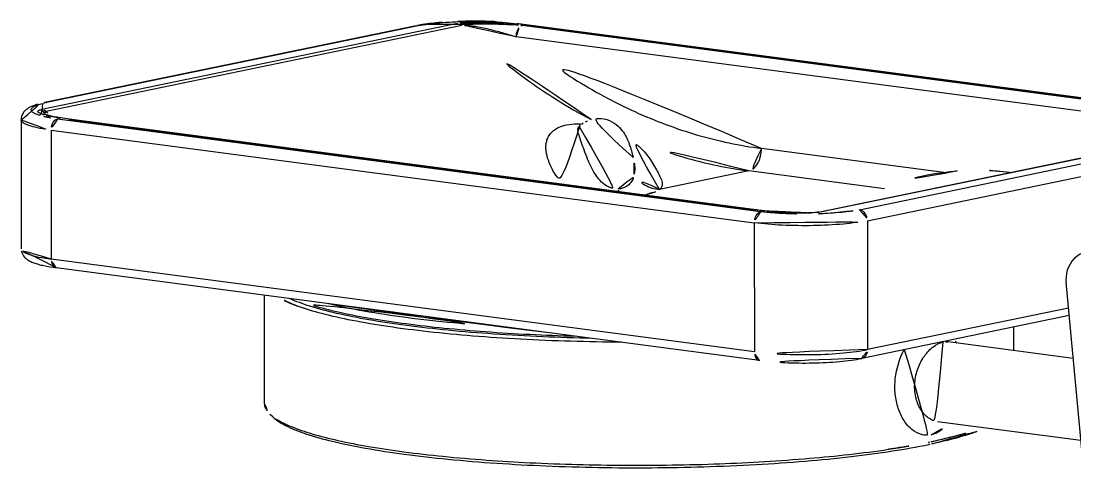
# Model space of a CAD drawing. Extents: x 16296675745 to 16296677481, y -37409619395 to -37409618123.
# Drawn here: x 16296676919 to 16296676977.9, y -37409618840.7 to -37409618815.7 of the extents above; entities that cross this region are included whole.
import ezdxf

# ---------------------------------------------------------------- set-up
doc = ezdxf.new("R2010")
doc.units = 0
doc.header["$LTSCALE"] = 10
doc.header["$MEASUREMENT"] = 0
doc.layers.get('0').update_dxf_attribs({"linetype": 'CONTINUOUS'})

msp = doc.modelspace()

# ---------------------------------------------------------------- linework, layer by layer
at = {"color": 7, "linetype": 'Continuous'}
for p, q in [((16296676943.389959, -37409618815.829437), (16296676920.13718, -37409618820.638153)), ((16296676941.07766, -37409618815.961052), (16296676920.291071, -37409618820.259743)), ((16296676943.62882, -37409618815.950363), (16296676920.37603, -37409618820.759064)), ((16296676941.19099, -37409618815.957138), (16296676920.404409, -37409618820.255829)), ((16296676943.38464, -37409618815.71981), (16296676943.40374, -37409618815.719101)), ((16296676986.0599, -37409618821.036438), (16296676946.726681, -37409618815.85173)), ((16296676946.79228, -37409618815.921143), (16296676946.76918, -37409618815.91835)), ((16296676986.134001, -37409618821.033524), (16296676946.80077, -37409618815.848808)), ((16296676985.42255, -37409618821.01207), (16296676947.011709, -37409618815.948936)), ((16296676985.07082, -37409618821.639687), (16296676946.659981, -37409618816.576569)), ((16296676918.97447, -37409618821.219917), (16296676918.982071, -37409618828.431778)), ((16296676921.007681, -37409618821.170441), (16296676960.34091, -37409618826.355148)), ((16296676921.672831, -37409618821.18573), (16296676921.546261, -37409618821.168343)), ((16296676921.71911, -37409618821.191879), (16296676921.645029, -37409618821.194801)), ((16296676921.645029, -37409618821.194801), (16296676960.05588, -37409618826.257927)), ((16296676960.221359, -37409618826.266861), (16296676921.672831, -37409618821.18573)), ((16296676920.655951, -37409618821.79805), (16296676920.66354, -37409618829.009918)), ((16296676920.655951, -37409618821.79805), (16296676959.98918, -37409618826.982773)), ((16296676950.1884, -37409618821.597748), (16296676950.18821, -37409618821.597931)), ((16296676963.56357, -37409618826.381493), (16296676986.81708, -37409618821.572647)), ((16296676963.677629, -37409618826.377434), (16296676986.93041, -37409618821.568741)), ((16296676965.8766, -37409618826.249741), (16296676986.663179, -37409618821.951073)), ((16296676966.31568, -37409618826.862297), (16296676987.102261, -37409618822.563606)), ((16296676970.590561, -37409618824.168427), (16296676960.388849, -37409618822.823677)), ((16296676953.21364, -37409618823.321121), (16296676953.21229, -37409618823.315689)), ((16296676959.68539, -37409618824.078934), (16296676954.690269, -37409618825.111923)), ((16296676967.262699, -37409618825.077728), (16296676959.68539, -37409618824.078934)), ((16296676960.129959, -37409618826.255013), (16296676960.05588, -37409618826.257927)), ((16296676960.4023, -37409618826.289139), (16296676960.221359, -37409618826.266861)), ((16296676959.98918, -37409618826.982773), (16296676959.996771, -37409618834.194633)), ((16296676966.31568, -37409618826.862297), (16296676966.323271, -37409618834.074158)), ((16296676959.996771, -37409618834.194633), (16296676920.66354, -37409618829.009918)), ((16296676960.275579, -37409618834.679443), (16296676920.94235, -37409618829.494743)), ((16296676978.40036, -37409618840.661057), (16296676977.4258, -37409618830.304604)), ((16296676932.59749, -37409618837.102539), (16296676932.59111, -37409618831.03022)), ((16296676977.56181, -37409618831.750023), (16296676966.323271, -37409618834.074158)), ((16296676977.60113, -37409618832.167809), (16296676965.99869, -37409618834.5672)), ((16296676974.50065, -37409618834.13353), (16296676974.49925, -37409618832.80928)), ((16296676970.82518, -37409618833.64904), (16296676970.81814, -37409618833.648148)), ((16296676977.82737, -37409618834.572037), (16296676970.825121, -37409618833.649033)), ((16296676978.259859, -37409618839.167969), (16296676970.23704, -37409618838.110443))]:
    msp.add_line(p, q, dxfattribs=at)
for points in [[(16296676920.90403, -37409618821.064011), (16296676920.817289, -37409618821.047096), (16296676920.73654, -37409618821.030472), (16296676920.661819, -37409618821.014191), (16296676920.593321, -37409618820.998367), (16296676920.53125, -37409618820.983124), (16296676920.4755, -37409618820.968521), (16296676920.42614, -37409618820.954681), (16296676920.383141, -37409618820.941727), (16296676920.346399, -37409618820.929764), (16296676920.316389, -37409618820.919144), (16296676920.293221, -37409618820.910133), (16296676920.278391, -37409618820.903732), (16296676920.27487, -37409618820.902077)], [(16296676921.09524, -37409618821.098457), (16296676920.99671, -37409618821.081146), (16296676920.90403, -37409618821.064011)], [(16296676921.546261, -37409618821.168343), (16296676921.4251, -37409618821.150864), (16296676921.30949, -37409618821.133362), (16296676921.19952, -37409618821.115883), (16296676921.09524, -37409618821.098457)], [(16296676950.18815, -37409618821.597977), (16296676950.173189, -37409618821.611778), (16296676950.14979, -37409618821.63092), (16296676950.13184, -37409618821.643509), (16296676950.12121, -37409618821.649902), (16296676950.11953, -37409618821.650787)], [(16296676963.56357, -37409618826.381493), (16296676963.52445, -37409618826.388786), (16296676963.46249, -37409618826.398163), (16296676963.386589, -37409618826.407242), (16296676963.29944, -37409618826.415413), (16296676963.20236, -37409618826.422417), (16296676963.097019, -37409618826.428123), (16296676962.9848, -37409618826.432388), (16296676962.86632, -37409618826.43528), (16296676962.74299, -37409618826.436737), (16296676962.615761, -37409618826.436836), (16296676962.48543, -37409618826.435608), (16296676962.35277, -37409618826.433113), (16296676962.21825, -37409618826.429398), (16296676962.08252, -37409618826.424561), (16296676961.945351, -37409618826.418579), (16296676961.806801, -37409618826.411537), (16296676961.666531, -37409618826.403427), (16296676961.524561, -37409618826.394234), (16296676961.37994, -37409618826.383881), (16296676961.23263, -37409618826.372337), (16296676961.080191, -37409618826.359383), (16296676960.92008, -37409618826.344643), (16296676960.75351, -37409618826.328087), (16296676960.580259, -37409618826.30957), (16296676960.4023, -37409618826.289139)], [(16296676978.391609, -37409618828.627983), (16296676978.3377, -37409618828.653374), (16296676978.17334, -37409618828.746582), (16296676978.020651, -37409618828.858231), (16296676977.881611, -37409618828.986977), (16296676977.75812, -37409618829.131126), (16296676977.651859, -37409618829.288773), (16296676977.56415, -37409618829.458122), (16296676977.496309, -37409618829.636688), (16296676977.44906, -37409618829.822906), (16296676977.423361, -37409618830.013283), (16296676977.419371, -37409618830.205147), (16296676977.425791, -37409618830.304413)]]:
    msp.add_lwpolyline(points, dxfattribs=at)
for centre, radius, start, end in [((16296676942.53043, -37409618822.991707), 7.179196, 100.81194897, 101.6749256), ((16296676945.18609, -37409618828.100739), 12.357866, 82.49218971, 82.82157752), ((16296676944.13439, -37409618837.781281), 22.02112, 82.49218971, 83.06768003), ((16296676921.36702, -37409618825.001427), 4.842052, 102.82635425, 104.21340282), ((16296676921.576521, -37409618825.927467), 5.791501, 101.67653092, 102.81342101), ((16296676945.301531, -37409618794.584457), 36.144019, 226.40020327, 226.98844639), ((16296676921.337061, -37409618816.406326), 4.757029, 256.48082452, 256.72055191), ((16296676951.3272, -37409618822.767906), 1.632611, 123.55537114, 131.74683753), ((16296676950.112221, -37409618825.798309), 4.352203, 86.7042776, 88.21380321), ((16296676951.323389, -37409618822.764236), 1.627443, 115.06135162, 123.51508956), ((16296676951.39463, -37409618822.846451), 1.736097, 131.68182081, 134.01152958), ((16296676972.458441, -37409618837.548553), 13.51691, 94.76367799, 121.16648792), ((16296676972.43816, -37409618837.381607), 13.348868, 82.11702389, 94.73648783), ((16296676952.331841, -37409618824.0495), 1.037803, 270.98020593, 272.40996547), ((16296676962.903549, -37409618804.654427), 21.790366, 262.49078121, 262.68076881), ((16296676962.95785, -37409618804.229263), 22.218991, 262.68152756, 263.12558672), ((16296676962.81315, -37409618804.009392), 22.486368, 271.92068635, 272.04621979), ((16296676919.10569, -37409618828.431633), 0.123611, 180.0712525, 184.55358963), ((16296676963.05607, -37409618806.211014), 33.721179, 281.42502308, 281.68330611), ((16296676963.258499, -37409618807.973824), 32.073288, 281.68300356, 281.9811375)]:
    msp.add_arc(centre, radius, start, end, dxfattribs=at)
for points in [[(16296676941.190981, -37409618815.957138), (16296676941.153509, -37409618815.952187), (16296676941.114679, -37409618815.95343), (16296676941.07766, -37409618815.96106)], [(16296676946.726669, -37409618815.85173), (16296676946.750879, -37409618815.846733), (16296676946.776251, -37409618815.845627), (16296676946.80076, -37409618815.848831)], [(16296676920.4044, -37409618820.255814), (16296676920.36693, -37409618820.250893), (16296676920.3281, -37409618820.252129), (16296676920.291071, -37409618820.25975)], [(16296676963.564289, -37409618826.381332), (16296676963.601311, -37409618826.373688), (16296676963.640141, -37409618826.372467), (16296676963.67762, -37409618826.377434)]]:
    msp.add_open_spline(points, degree=3, dxfattribs=at)
for points, knots in [([(16296676941.18371, -37409618815.939972), (16296676941.51581, -37409618815.876503), (16296676942.248659, -37409618815.781754), (16296676942.98526, -37409618815.734917), (16296676943.38463, -37409618815.71981)], [0, 0, 0, 0, 0.458291748, 1, 1, 1, 1]), ([(16296676946.726669, -37409618815.85173), (16296676946.274811, -37409618815.79216), (16296676945.310381, -37409618815.717644), (16296676943.854771, -37409618815.699303), (16296676942.64179, -37409618815.7584), (16296676941.76137, -37409618815.856018), (16296676941.36981, -37409618815.920151), (16296676941.190981, -37409618815.957138)], [0, 0, 0, 0, 0.246151241, 0.521696544, 0.785895953, 0.901374106, 1, 1, 1, 1]), ([(16296676943.40373, -37409618815.719101), (16296676943.983629, -37409618815.697647), (16296676945.094879, -37409618815.697571), (16296676946.204359, -37409618815.77346), (16296676946.73031, -37409618815.839722)], [0, 0, 0, 0, 0.522600785, 1, 1, 1, 1]), ([(16296676946.769171, -37409618815.918343), (16296676946.507919, -37409618815.886848), (16296676945.960711, -37409618815.830437), (16296676945.260469, -37409618815.782913), (16296676944.66757, -37409618815.762589), (16296676944.211349, -37409618815.760513), (16296676943.839701, -37409618815.773911), (16296676943.567499, -37409618815.799591), (16296676943.4452, -37409618815.817978), (16296676943.389959, -37409618815.829437)], [0, 0, 0, 0, 0.232943852, 0.486857853, 0.621105855, 0.758013375, 0.890675051, 0.950054704, 1, 1, 1, 1]), ([(16296676943.628811, -37409618815.950363), (16296676943.61149, -37409618815.933861), (16296676943.542471, -37409618815.876106), (16296676943.455509, -37409618815.838074), (16296676943.389959, -37409618815.829437)], [0, 0, 0, 0, 0.265672586, 1, 1, 1, 1]), ([(16296676946.659969, -37409618816.576561), (16296676946.43207, -37409618816.502724), (16296676946.08289, -37409618816.395477), (16296676945.60593, -37409618816.262466), (16296676945.22789, -37409618816.165413), (16296676944.833759, -37409618816.074867), (16296676944.494089, -37409618816.008972), (16296676944.21467, -37409618815.966499), (16296676944.0047, -37409618815.942757), (16296676943.809179, -37409618815.932922), (16296676943.683861, -37409618815.938927), (16296676943.628811, -37409618815.950363)], [0, 0, 0, 0, 0.231040341, 0.352199046, 0.477519019, 0.607417407, 0.742164755, 0.811070255, 0.879983898, 0.945775762, 1, 1, 1, 1]), ([(16296676946.659969, -37409618816.576561), (16296676946.659901, -37409618816.50341), (16296676946.678289, -37409618816.358833), (16296676946.76399, -37409618816.124336), (16296676946.904539, -37409618815.9711), (16296676947.011709, -37409618815.948936)], [0, 0, 0, 0, 0.289593045, 0.566796453, 1, 1, 1, 1]), ([(16296676950.86063, -37409618821.206253), (16296676949.563869, -37409618820.520973), (16296676947.025021, -37409618818.925369), (16296676944.729811, -37409618816.998802), (16296676943.628811, -37409618815.950363)], [0, 0, 0, 0, 0.491021232, 1, 1, 1, 1]), ([(16296676960.388849, -37409618822.823677), (16296676959.183201, -37409618822.664772), (16296676956.76026, -37409618822.148804), (16296676953.231319, -37409618820.827057), (16296676949.81811, -37409618818.971626), (16296676947.689541, -37409618817.424072), (16296676946.659969, -37409618816.576561)], [0, 0, 0, 0, 0.238939587, 0.484519001, 0.737983965, 1, 1, 1, 1]), ([(16296676918.97447, -37409618821.219917), (16296676918.97438, -37409618821.131203), (16296676919.00889, -37409618820.960381), (16296676919.139721, -37409618820.75663), (16296676919.30061, -37409618820.613991), (16296676919.529909, -37409618820.479721), (16296676919.86046, -37409618820.358078), (16296676920.13938, -37409618820.291107), (16296676920.291071, -37409618820.259727)], [0, 0, 0, 0, 0.150757441, 0.286872094, 0.40468652, 0.512937559, 0.736758168, 1, 1, 1, 1]), ([(16296676920.17811, -37409618820.307602), (16296676920.083401, -37409618820.331642), (16296676919.91831, -37409618820.379387), (16296676919.73229, -37409618820.456017), (16296676919.626181, -37409618820.523399), (16296676919.573971, -37409618820.570549), (16296676919.541759, -37409618820.61969), (16296676919.529249, -37409618820.691971), (16296676919.57494, -37409618820.763123), (16296676919.645069, -37409618820.818466), (16296676919.75947, -37409618820.885513), (16296676919.95458, -37409618820.960663), (16296676920.12682, -37409618821.007942), (16296676920.225, -37409618821.031563)], [0, 0, 0, 0, 0.185649653, 0.326303998, 0.380068594, 0.423703019, 0.459061965, 0.489809111, 0.557743685, 0.60415165, 0.661017452, 0.808170914, 1, 1, 1, 1]), ([(16296676920.137171, -37409618820.638153), (16296676920.11141, -37409618820.643448), (16296676920.06518, -37409618820.65432), (16296676920.004669, -37409618820.67382), (16296676919.96032, -37409618820.694603), (16296676919.93095, -37409618820.716209), (16296676919.915689, -37409618820.740723), (16296676919.917431, -37409618820.766563), (16296676919.932131, -37409618820.789497), (16296676919.96699, -37409618820.821243), (16296676920.032619, -37409618820.857384), (16296676920.13089, -37409618820.897247), (16296676920.2512, -37409618820.936073), (16296676920.33848, -37409618820.959846), (16296676920.38497, -37409618820.97171)], [0, 0, 0, 0, 0.099566158, 0.179525722, 0.240211219, 0.284182728, 0.316239895, 0.344517846, 0.376850048, 0.416932006, 0.522109008, 0.657675149, 0.818422472, 1, 1, 1, 1]), ([(16296676920.37602, -37409618820.759064), (16296676920.3587, -37409618820.742554), (16296676920.28968, -37409618820.684807), (16296676920.20273, -37409618820.64679), (16296676920.137171, -37409618820.638153)], [0, 0, 0, 0, 0.265675333, 1, 1, 1, 1]), ([(16296676920.37602, -37409618820.759064), (16296676920.33428, -37409618820.767662), (16296676920.26837, -37409618820.787033), (16296676920.262939, -37409618820.846313), (16296676920.271959, -37409618820.877892), (16296676920.287201, -37409618820.899063), (16296676920.29878, -37409618820.912727)], [0, 0, 0, 0, 0.56747231, 0.661257839, 0.761380406, 1, 1, 1, 1]), ([(16296676918.974489, -37409618821.219917), (16296676918.97452, -37409618821.2491), (16296676919.001989, -37409618821.316772), (16296676919.095699, -37409618821.397003), (16296676919.237471, -37409618821.474678), (16296676919.43045, -37409618821.549004), (16296676919.67264, -37409618821.619949), (16296676919.96192, -37409618821.686256), (16296676920.29468, -37409618821.747017), (16296676920.531231, -37409618821.781609), (16296676920.655951, -37409618821.798042)], [0, 0, 0, 0, 0.047629029, 0.111384244, 0.198361956, 0.310614272, 0.448118855, 0.609968566, 0.794697805, 1, 1, 1, 1]), ([(16296676920.24436, -37409618821.03614), (16296676920.30032, -37409618821.04937), (16296676920.552891, -37409618821.104233), (16296676920.808491, -37409618821.144173), (16296676921.007681, -37409618821.170433)], [0, 0, 0, 0, 0.222508774, 1, 1, 1, 1]), ([(16296676920.38497, -37409618820.97171), (16296676920.57509, -37409618821.020279), (16296676920.9944, -37409618821.102173), (16296676921.416519, -37409618821.16468), (16296676921.645029, -37409618821.194801)], [0, 0, 0, 0, 0.459847098, 1, 1, 1, 1]), ([(16296676921.007681, -37409618821.170433), (16296676920.900511, -37409618821.192596), (16296676920.76, -37409618821.34584), (16296676920.67425, -37409618821.580307), (16296676920.65587, -37409618821.724892), (16296676920.655951, -37409618821.798042)], [0, 0, 0, 0, 0.433210421, 0.710369985, 1, 1, 1, 1]), ([(16296676950.247881, -37409618821.448227), (16296676950.04184, -37409618821.441818), (16296676949.672119, -37409618821.456886), (16296676949.186501, -37409618821.571587), (16296676948.82966, -37409618821.749557), (16296676948.584009, -37409618821.96962), (16296676948.430941, -37409618822.214149), (16296676948.35104, -37409618822.46933), (16296676948.326389, -37409618822.72744), (16296676948.34897, -37409618823.071274), (16296676948.455959, -37409618823.4944), (16296676948.66634, -37409618823.981438), (16296676948.970711, -37409618824.453117), (16296676949.25036, -37409618824.721977), (16296676949.412411, -37409618824.842537)], [0, 0, 0, 0, 0.122548785, 0.218671341, 0.294569196, 0.357160032, 0.412258577, 0.463985751, 0.514724797, 0.565545916, 0.668213994, 0.772307459, 0.879923584, 1, 1, 1, 1]), ([(16296676953.21361, -37409618823.321022), (16296676953.15168, -37409618823.07177), (16296676953.048759, -37409618822.70842), (16296676952.857401, -37409618822.242348), (16296676952.66432, -37409618821.893257), (16296676952.36268, -37409618821.531578), (16296676951.88908, -37409618821.220047), (16296676951.26318, -37409618821.096367), (16296676950.82921, -37409618821.198761), (16296676950.63402, -37409618821.290024)], [0, 0, 0, 0, 0.201579781, 0.295548656, 0.394951125, 0.513633114, 0.661868798, 0.830898845, 1, 1, 1, 1]), ([(16296676950.18815, -37409618821.597977), (16296676950.163561, -37409618821.621712), (16296676950.126921, -37409618821.687843), (16296676950.122169, -37409618821.805908), (16296676950.144079, -37409618821.939171), (16296676950.203569, -37409618822.157433), (16296676950.314831, -37409618822.477524), (16296676950.47373, -37409618822.921211), (16296676950.66979, -37409618823.442253), (16296676950.88061, -37409618823.917793), (16296676951.11722, -37409618824.320732), (16296676951.368099, -37409618824.645721), (16296676951.66931, -37409618824.8992), (16296676952.011971, -37409618825.055168), (16296676952.230949, -37409618825.089203), (16296676952.34959, -37409618825.087158)], [0, 0, 0, 0, 0.023081698, 0.048312457, 0.078512461, 0.11413549, 0.200970131, 0.307327421, 0.43247792, 0.577024087, 0.657985592, 0.747552126, 0.853435733, 0.919848765, 1, 1, 1, 1]), ([(16296676954.69026, -37409618825.111908), (16296676954.73148, -37409618825.076767), (16296676954.800119, -37409618825.000519), (16296676954.845249, -37409618824.858353), (16296676954.83643, -37409618824.716026), (16296676954.77795, -37409618824.515808), (16296676954.647779, -37409618824.254013), (16296676954.460409, -37409618823.917213), (16296676954.23806, -37409618823.538727), (16296676953.94404, -37409618823.112427), (16296676953.488159, -37409618822.63092), (16296676953.079651, -37409618822.345963), (16296676952.83127, -37409618822.202568)], [0, 0, 0, 0, 0.043675688, 0.080416175, 0.117108671, 0.156972718, 0.248009676, 0.351933282, 0.46803861, 0.601849626, 0.768720003, 1, 1, 1, 1]), ([(16296676959.685381, -37409618824.078934), (16296676958.51458, -37409618823.924583), (16296676956.16313, -37409618823.43515), (16296676953.904539, -37409618822.621559), (16296676952.79394, -37409618822.13752)], [0, 0, 0, 0, 0.493613203, 1, 1, 1, 1]), ([(16296676960.388849, -37409618822.823677), (16296676960.389, -37409618822.970009), (16296676960.36219, -37409618823.18927), (16296676960.27622, -37409618823.463387), (16296676960.16494, -37409618823.702072), (16296676959.98826, -37409618823.940987), (16296676959.78458, -37409618824.058411), (16296676959.685381, -37409618824.078934)], [0, 0, 0, 0, 0.286670293, 0.427252107, 0.561639007, 0.80154585, 1, 1, 1, 1]), ([(16296676953.276859, -37409618824.259804), (16296676953.30587, -37409618824.098457), (16296676953.30769, -37409618823.778519), (16296676953.25012, -37409618823.467918), (16296676953.213631, -37409618823.321068)], [0, 0, 0, 0, 0.520019863, 1, 1, 1, 1]), ([(16296676952.375481, -37409618825.086388), (16296676952.537769, -37409618825.079521), (16296676952.81492, -37409618825.0047), (16296676953.085831, -37409618824.753281), (16296676953.2185, -37409618824.504143), (16296676953.2626, -37409618824.339127), (16296676953.276859, -37409618824.259804)], [0, 0, 0, 0, 0.368046135, 0.615542862, 0.817395218, 1, 1, 1, 1]), ([(16296676954.69026, -37409618825.111931), (16296676954.408211, -37409618825.102257), (16296676953.837351, -37409618824.930977), (16296676953.42164, -37409618824.506012), (16296676953.276859, -37409618824.259804)], [0, 0, 0, 0, 0.497001535, 1, 1, 1, 1]), ([(16296676952.402889, -37409618825.238022), (16296676952.400471, -37409618825.22612), (16296676952.390499, -37409618825.175743), (16296676952.381701, -37409618825.125107), (16296676952.375481, -37409618825.086388)], [0, 0, 0, 0, 0.236249526, 1, 1, 1, 1]), ([(16296676953.851931, -37409618825.427467), (16296676954.03215, -37409618825.391029), (16296676954.323879, -37409618825.316727), (16296676954.59823, -37409618825.183273), (16296676954.69026, -37409618825.111908)], [0, 0, 0, 0, 0.612235829, 1, 1, 1, 1]), ([(16296676960.34091, -37409618826.355148), (16296676960.23374, -37409618826.377319), (16296676960.093229, -37409618826.530548), (16296676960.007481, -37409618826.76503), (16296676959.9891, -37409618826.909592), (16296676959.98918, -37409618826.982773)], [0, 0, 0, 0, 0.433210421, 0.710369985, 1, 1, 1, 1]), ([(16296676960.298349, -37409618826.288521), (16296676960.541201, -37409618826.31781), (16296676961.04837, -37409618826.370743), (16296676961.83989, -37409618826.427269), (16296676962.53208, -37409618826.449417), (16296676963.09025, -37409618826.440063), (16296676963.36458, -37409618826.421913), (16296676963.49493, -37409618826.406197)], [0, 0, 0, 0, 0.229018952, 0.477346391, 0.742897423, 0.877071855, 1, 1, 1, 1]), ([(16296676960.34091, -37409618826.355148), (16296676960.580601, -37409618826.386749), (16296676961.088421, -37409618826.438141), (16296676962.163851, -37409618826.500191), (16296676963.00016, -37409618826.502113), (16296676963.566771, -37409618826.483124)], [0, 0, 0, 0, 0.224460801, 0.473635305, 1, 1, 1, 1]), ([(16296676963.49493, -37409618826.406197), (16296676963.511589, -37409618826.404167), (16296676963.572741, -37409618826.396317), (16296676963.63368, -37409618826.386528), (16296676963.67762, -37409618826.377434)], [0, 0, 0, 0, 0.272229915, 1, 1, 1, 1]), ([(16296676963.616051, -37409618826.481422), (16296676964.033581, -37409618826.466499), (16296676964.633301, -37409618826.429207), (16296676965.38616, -37409618826.338509), (16296676965.721979, -37409618826.2817), (16296676965.8766, -37409618826.249733)], [0, 0, 0, 0, 0.551065878, 0.791751425, 1, 1, 1, 1]), ([(16296676965.8766, -37409618826.249733), (16296676965.93601, -37409618826.257584), (16296676966.057699, -37409618826.307053), (16296676966.19924, -37409618826.451027), (16296676966.292919, -37409618826.643677), (16296676966.315599, -37409618826.7892), (16296676966.31568, -37409618826.862297)], [0, 0, 0, 0, 0.22118641, 0.465979853, 0.730181155, 1, 1, 1, 1]), ([(16296676959.98918, -37409618826.982773), (16296676960.505581, -37409618827.050827), (16296676961.6078, -37409618827.136017), (16296676963.271351, -37409618827.156967), (16296676964.65761, -37409618827.089417), (16296676965.663811, -37409618826.977837), (16296676966.1113, -37409618826.904556), (16296676966.31568, -37409618826.862297)], [0, 0, 0, 0, 0.2461527, 0.521696549, 0.785894629, 0.901372344, 1, 1, 1, 1]), ([(16296676920.942341, -37409618829.494743), (16296676920.706961, -37409618829.463707), (16296676920.37225, -37409618829.410507), (16296676919.955299, -37409618829.310791), (16296676919.693529, -37409618829.22924), (16296676919.457411, -37409618829.127869), (16296676919.232889, -37409618828.986191), (16296676919.077681, -37409618828.80114), (16296676918.99699, -37409618828.604637), (16296676918.98213, -37409618828.490517), (16296676918.982059, -37409618828.43177)], [0, 0, 0, 0, 0.294746482, 0.420109256, 0.532005084, 0.634721708, 0.738432728, 0.859164215, 0.927062135, 1, 1, 1, 1]), ([(16296676920.66354, -37409618829.009918), (16296676920.429689, -37409618828.979103), (16296676920.09931, -37409618828.927368), (16296676919.69136, -37409618828.834488), (16296676919.450769, -37409618828.765266), (16296676919.25596, -37409618828.690643), (16296676919.092051, -37409618828.605827), (16296676918.987829, -37409618828.508774), (16296676918.98247, -37409618828.441429)], [0, 0, 0, 0, 0.387947879, 0.549557609, 0.687390706, 0.800536933, 0.888897865, 1, 1, 1, 1]), ([(16296676920.94235, -37409618829.494698), (16296676920.902611, -37409618829.489479), (16296676920.81978, -37409618829.451988), (16296676920.730909, -37409618829.338867), (16296676920.675489, -37409618829.185837), (16296676920.66361, -37409618829.070534), (16296676920.66354, -37409618829.009918)], [0, 0, 0, 0, 0.199436305, 0.42883988, 0.698376638, 1, 1, 1, 1]), ([(16296676934.43615, -37409618831.642776), (16296676934.226191, -37409618831.565849), (16296676933.844681, -37409618831.412659), (16296676933.478109, -37409618831.224861), (16296676933.3183, -37409618831.127434)], [0, 0, 0, 0, 0.544331111, 1, 1, 1, 1]), ([(16296676950.901911, -37409618833.446251), (16296676949.069401, -37409618833.409309), (16296676946.387091, -37409618833.296791), (16296676942.92972, -37409618833.01284), (16296676940.601589, -37409618832.750763), (16296676938.51642, -37409618832.439713), (16296676936.71229, -37409618832.086349), (16296676935.222601, -37409618831.698174), (16296676934.350861, -37409618831.386108), (16296676933.980221, -37409618831.215714)], [0, 0, 0, 0, 0.320773373, 0.469590293, 0.607048886, 0.730713958, 0.838468907, 0.928608841, 1, 1, 1, 1]), ([(16296676949.918079, -37409618833.316208), (16296676948.258471, -37409618833.269371), (16296676945.8291, -37409618833.151756), (16296676942.6938, -37409618832.882149), (16296676940.57128, -37409618832.639603), (16296676938.65202, -37409618832.355949), (16296676936.965521, -37409618832.03611), (16296676935.53783, -37409618831.685654), (16296676934.68519, -37409618831.408257), (16296676934.310631, -37409618831.258919)], [0, 0, 0, 0, 0.315300377, 0.461681717, 0.597564666, 0.720942588, 0.830049425, 0.92342227, 1, 1, 1, 1]), ([(16296676952.55311, -37409618833.662857), (16296676950.66922, -37409618833.65007), (16296676947.895439, -37409618833.570633), (16296676944.29677, -37409618833.33165), (16296676941.82403, -37409618833.098137), (16296676939.572149, -37409618832.811836), (16296676937.58292, -37409618832.478737), (16296676935.893459, -37409618832.10585), (16296676934.88147, -37409618831.805923), (16296676934.43615, -37409618831.642776)], [0, 0, 0, 0, 0.309007676, 0.454920889, 0.591514374, 0.716332831, 0.827183391, 0.922209875, 1, 1, 1, 1]), ([(16296676936.17448, -37409618831.50499), (16296676936.829491, -37409618831.66832), (16296676938.268829, -37409618831.963852), (16296676940.60475, -37409618832.317039), (16296676943.250389, -37409618832.608147), (16296676945.11323, -37409618832.750702), (16296676946.08556, -37409618832.811417)], [0, 0, 0, 0, 0.202354303, 0.440069208, 0.707972567, 1, 1, 1, 1]), ([(16296676939.51173, -37409618831.942772), (16296676939.69228, -37409618831.970238), (16296676940.446079, -37409618832.080788), (16296676941.20208, -37409618832.176041), (16296676941.777599, -37409618832.24144)], [0, 0, 0, 0, 0.239713231, 1, 1, 1, 1]), ([(16296676970.53643, -37409618833.66172), (16296676970.346029, -37409618833.701134), (16296676970.0625, -37409618833.849472), (16296676969.74111, -37409618834.135094), (16296676969.420641, -37409618834.519608), (16296676969.109619, -37409618835.110062), (16296676968.929729, -37409618835.903732), (16296676968.97415, -37409618836.70134), (16296676969.199471, -37409618837.300346), (16296676969.47386, -37409618837.679092), (16296676969.706591, -37409618837.896027), (16296676969.962339, -37409618838.046249), (16296676970.14665, -37409618838.098549), (16296676970.237181, -37409618838.110451)], [0, 0, 0, 0, 0.102974523, 0.16295555, 0.227707143, 0.366994226, 0.511950239, 0.653559002, 0.784347942, 0.844274922, 0.899988247, 0.951640147, 1, 1, 1, 1]), ([(16296676970.81815, -37409618833.648148), (16296676970.79542, -37409618833.645378), (16296676970.70137, -37409618833.638077), (16296676970.60631, -37409618833.647278), (16296676970.53643, -37409618833.66172)], [0, 0, 0, 0, 0.242911312, 1, 1, 1, 1]), ([(16296676971.291519, -37409618833.70713), (16296676971.283859, -37409618833.688362), (16296676971.253071, -37409618833.615189), (16296676971.219021, -37409618833.543388), (16296676971.191681, -37409618833.490967)], [0, 0, 0, 0, 0.255341149, 1, 1, 1, 1]), ([(16296676960.275579, -37409618834.67942), (16296676960.23584, -37409618834.674202), (16296676960.153021, -37409618834.636688), (16296676960.06414, -37409618834.523567), (16296676960.008711, -37409618834.37056), (16296676959.99684, -37409618834.255249), (16296676959.996771, -37409618834.194633)], [0, 0, 0, 0, 0.199436305, 0.42883988, 0.698376638, 1, 1, 1, 1]), ([(16296676966.323271, -37409618834.074158), (16296676966.118891, -37409618834.116417), (16296676965.6714, -37409618834.189697), (16296676964.665199, -37409618834.301277), (16296676963.27894, -37409618834.368828), (16296676961.6154, -37409618834.347893), (16296676960.51318, -37409618834.262703), (16296676959.996771, -37409618834.194633)], [0, 0, 0, 0, 0.098627656, 0.214105371, 0.478303451, 0.7538473, 1, 1, 1, 1]), ([(16296676965.99868, -37409618834.567177), (16296676966.04512, -37409618834.55761), (16296676966.137501, -37409618834.516022), (16296676966.24305, -37409618834.400917), (16296676966.30913, -37409618834.247704), (16296676966.32333, -37409618834.133087), (16296676966.323271, -37409618834.074158)], [0, 0, 0, 0, 0.223887644, 0.462156784, 0.721662069, 1, 1, 1, 1]), ([(16296676968.37801, -37409618834.072678), (16296676968.10565, -37409618834.572121), (16296676967.850439, -37409618835.418343), (16296676967.84285, -37409618836.550392), (16296676968.004601, -37409618837.350479), (16296676968.32011, -37409618838.036911), (16296676968.76185, -37409618838.558372), (16296676969.22558, -37409618838.818291), (16296676969.60733, -37409618838.879539), (16296676969.794029, -37409618838.863853), (16296676969.88423, -37409618838.845207)], [0, 0, 0, 0, 0.28647586, 0.430422346, 0.56765142, 0.694080996, 0.807002288, 0.906731794, 0.953621231, 1, 1, 1, 1]), ([(16296676965.99869, -37409618834.5672), (16296676965.809401, -37409618834.606354), (16296676965.39909, -37409618834.673866), (16296676964.48567, -37409618834.775688), (16296676963.236271, -37409618834.837013), (16296676961.736879, -37409618834.818253), (16296676960.74296, -37409618834.741058), (16296676960.27557, -37409618834.679443)], [0, 0, 0, 0, 0.100971476, 0.21702855, 0.479977043, 0.753739112, 1, 1, 1, 1]), ([(16296676932.597509, -37409618837.102539), (16296676932.597601, -37409618837.202766), (16296676932.66151, -37409618837.425522), (16296676932.80735, -37409618837.598282), (16296676932.89463, -37409618837.682968)], [0, 0, 0, 0, 0.451827559, 1, 1, 1, 1]), ([(16296676932.89463, -37409618837.682968), (16296676932.919621, -37409618837.707207), (16296676933.032499, -37409618837.80986), (16296676933.156919, -37409618837.899223), (16296676933.25589, -37409618837.962837)], [0, 0, 0, 0, 0.228355381, 1, 1, 1, 1]), ([(16296676933.061319, -37409618837.844673), (16296676933.153919, -37409618837.934509), (16296676933.38213, -37409618838.109703), (16296676933.79331, -37409618838.343147), (16296676934.3043, -37409618838.571579), (16296676935.17086, -37409618838.887177), (16296676936.490999, -37409618839.246872), (16296676938.335699, -37409618839.620422), (16296676940.491449, -37409618839.948463), (16296676943.85088, -37409618840.329597), (16296676948.46295, -37409618840.629913), (16296676954.216829, -37409618840.725838), (16296676959.058889, -37409618840.584183), (16296676962.781361, -37409618840.329323), (16296676965.328871, -37409618840.080254), (16296676967.63493, -37409618839.7752), (16296676969.08066, -37409618839.521744), (16296676969.753269, -37409618839.382637)], [0, 0, 0, 0, 0.010416047, 0.023081017, 0.03811332, 0.055547624, 0.097495092, 0.148414919, 0.207442338, 0.273479331, 0.421328549, 0.580359851, 0.73793473, 0.812238115, 0.881560268, 0.944548611, 1, 1, 1, 1]), ([(16296676933.25589, -37409618837.962837), (16296676933.37668, -37409618838.040497), (16296676933.64884, -37409618838.191887), (16296676934.3029, -37409618838.485443), (16296676935.32135, -37409618838.82534), (16296676936.76763, -37409618839.187111), (16296676938.48654, -37409618839.51709), (16296676940.450451, -37409618839.809532), (16296676943.460291, -37409618840.153999), (16296676947.57465, -37409618840.444656), (16296676952.738859, -37409618840.579491), (16296676957.955999, -37409618840.500069), (16296676962.88722, -37409618840.21225), (16296676966.033001, -37409618839.869003), (16296676967.49765, -37409618839.651512)], [0, 0, 0, 0, 0.012457812, 0.026960499, 0.062148991, 0.105408023, 0.156236714, 0.213929486, 0.277627961, 0.419019544, 0.571586703, 0.725679918, 0.871541154, 1, 1, 1, 1]), ([(16296676969.88423, -37409618838.845207), (16296676970.0616, -37409618838.808472), (16296676970.42255, -37409618838.63768), (16296676970.691441, -37409618838.351349), (16296676970.813339, -37409618838.1866)], [0, 0, 0, 0, 0.469153729, 1, 1, 1, 1]), ([(16296676969.916599, -37409618839.348427), (16296676970.490089, -37409618839.226707), (16296676971.302219, -37409618839.032242), (16296676972.304279, -37409618838.71637), (16296676972.738449, -37409618838.551247), (16296676972.9373, -37409618838.465988)], [0, 0, 0, 0, 0.558168638, 0.794004761, 1, 1, 1, 1]), ([(16296676969.88464, -37409618839.233551), (16296676970.42094, -37409618839.12265), (16296676971.391649, -37409618838.897507), (16296676972.34491, -37409618838.60257), (16296676972.763889, -37409618838.442932)], [0, 0, 0, 0, 0.549841546, 1, 1, 1, 1]), ([(16296676967.49765, -37409618839.651512), (16296676967.695459, -37409618839.622131), (16296676968.44379, -37409618839.506767), (16296676969.1896, -37409618839.374367), (16296676969.735769, -37409618839.263977)], [0, 0, 0, 0, 0.264100656, 1, 1, 1, 1])]:
    msp.add_open_spline(points, degree=3, knots=knots, dxfattribs=at)

doc.saveas('drawing.dxf')
